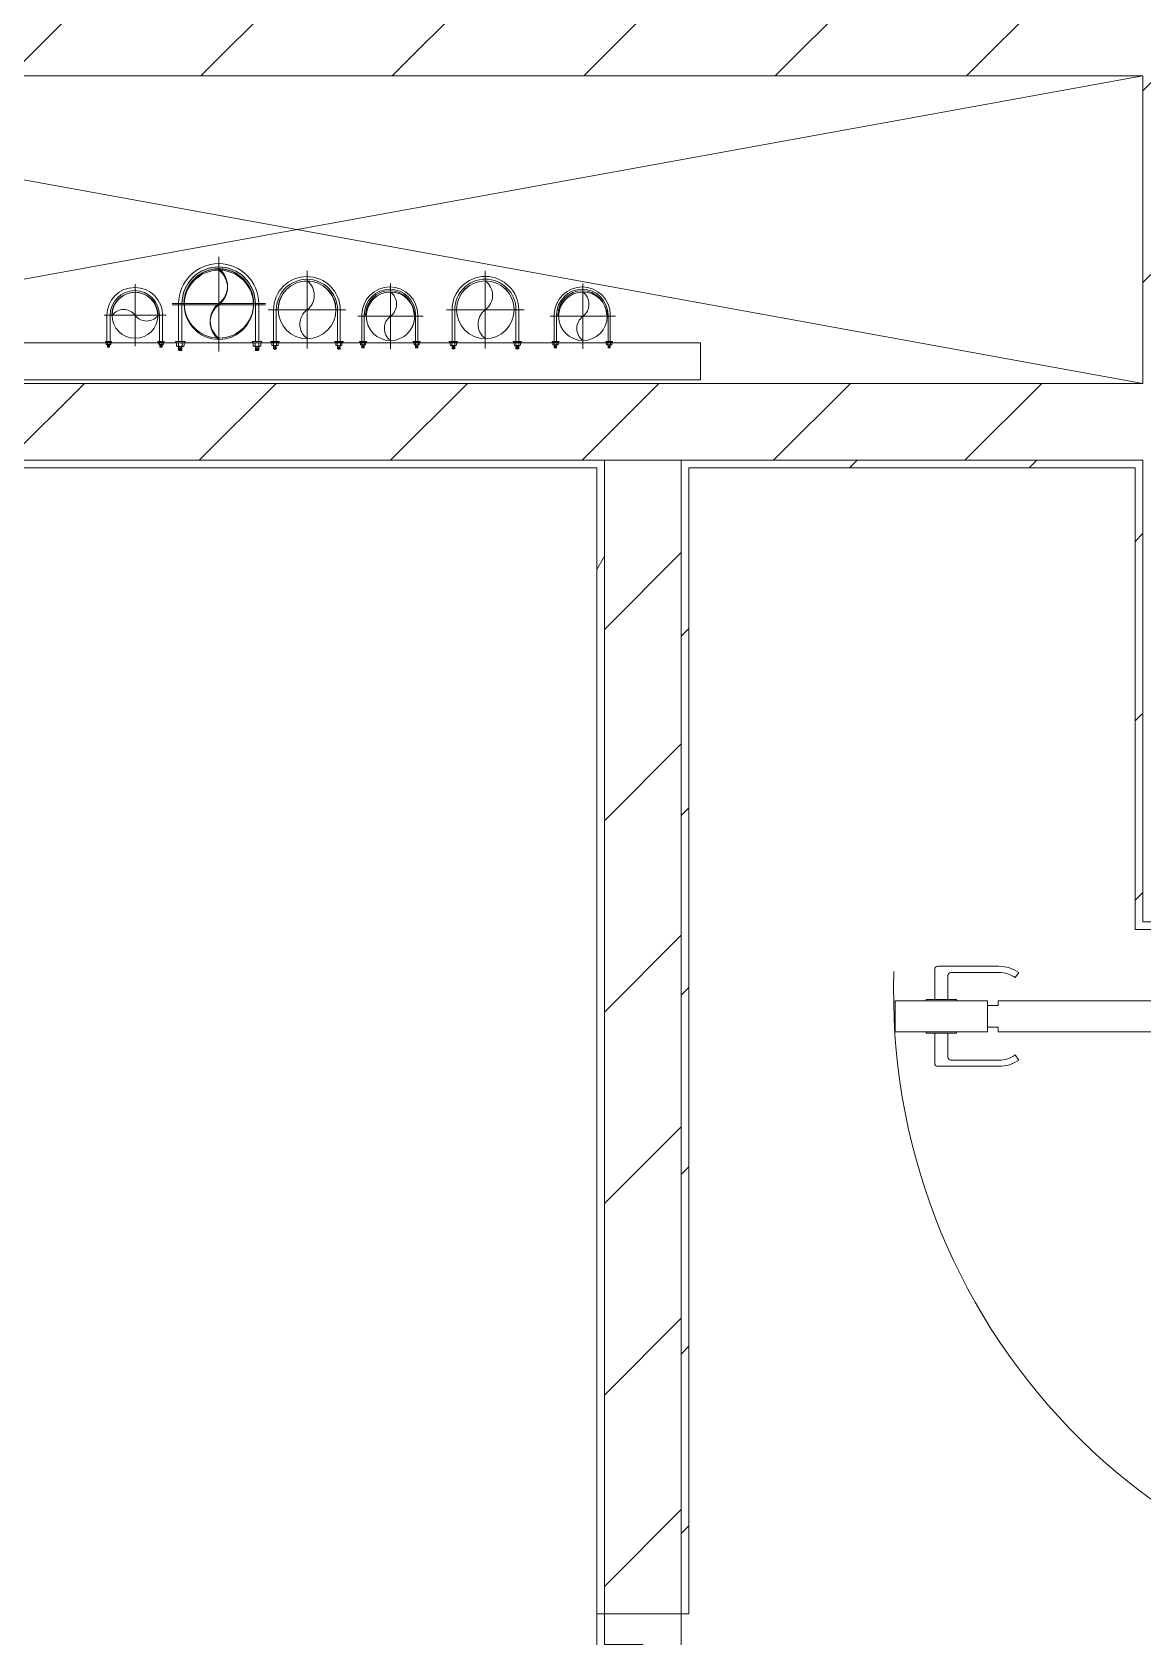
# Model space of a CAD drawing. Header units: millimetres. Extents: x -24439 to 198341, y -52871 to 149926.
# Drawn here: x 84334 to 85778, y 29507 to 31594 of the extents above; entities that cross this region are included whole.
import ezdxf

# ---------------------------------------------------------------- set-up
doc = ezdxf.new("R2010")
doc.units = ezdxf.units.MM
doc.linetypes.add('IMPORT-CENTER _3_', pattern=[10.16, 6.35, -1.27, 1.27, -1.27])
for name, color, linetype, lineweight in [('0-1', 7, 'Continuous', 5), ('0-2', 9, 'Continuous', 9), ('A-DETL-GENF-1', 9, 'Continuous', 9), ('A-DOOR-1', 9, 'Continuous', 9), ('A-WALL-1', 253, 'Continuous', 18), ('A-WALL-2', 9, 'Continuous', 9), ('A-WALL-3', 113, 'Continuous', 18), ('A-WALL-PATT-1', 10, 'Continuous', 9), ('A-WALL-PATT-2', 9, 'Continuous', 9), ('A-WALL-PATT-3', 111, 'Continuous', 9), ('G-IMPT', 8, 'Continuous', 9), ('G-IMPT-2', 8, 'IMPORT-CENTER _3_', 9), ('I-WALL-1', 253, 'Continuous', 18), ('I-WALL-2', 9, 'Continuous', 9), ('M-EQPM', 50, 'Continuous', 9)]:
    doc.layers.add(name, color=color, linetype=linetype, lineweight=lineweight)
pattern_1 = [(45, (0, 0), (-124.4508, 124.4508), [])]
pattern_2 = [(45, (0, 0), (-116.67262, 116.67262), [])]
pattern_3 = [(0, (0, 0), (894.08, 223.52), [73.762, -596.798, 73.762, -596.798, -3576.32]), (0, (0, 0), (894.08, 223.52), [-1341.12, 73.762, -1267.358, 73.762, -596.798, -1564.64]), (0, (0, 0), (894.08, 223.52), [-3352.8, 73.762, -373.278, 73.762, -1043.838]), (120, (335.28, 111.76), (-640.614, 662.536), [73.762, -596.798, 73.762, -4173.118]), (120, (335.28, 111.76), (-640.614, 662.536), [-744.322, -596.798, 73.762, -1267.358, -2235.2]), (120, (335.28, 111.76), (-640.614, 662.536), [-2682.24, 73.762, -596.798, 73.762, -1490.878]), (120, (335.28, 111.76), (-640.614, 662.536), [-3426.562, -373.278, 73.762, -1043.838]), (240, (447.04, 558.8), (-253.466, -886.056), [73.762, -596.798, 73.762, -4173.118]), (240, (447.04, 558.8), (-253.466, -886.056), [-744.322, -596.798, 73.762, -1267.358, -2235.2]), (240, (447.04, 558.8), (-253.466, -886.056), [-2682.24, 73.762, -596.798, 73.762, -1490.878]), (240, (447.04, 558.8), (-253.466, -886.056), [-3426.562, -373.278, 73.762, -1043.838])]

# ---------------------------------------------------------------- blocks, each defined once
blk = doc.blocks.new('DOOR_CW_01 CANH MO-PANEL KINH - DIW_01-900x2200-CỬA GỖ VÂN LAMINATE-553375-TKCS_MB ĐỊNH VỊ CAO ĐỘ THIẾT KẾ')
at = {"layer": 'A-DETL-GENF-1'}
for p, q in [((-397, -182), (-397, -62)), ((-397, -62), (-357, -62)), ((-357, -62), (-357, -182)), ((-357, -182), (-397, -182)), ((-391, -196), (-391, -182)), ((-391, -182), (-363, -182)), ((-363, -182), (-363, -196)), ((-397, -196), (-391, -196)), ((-397, -738), (-397, -196)), ((-357, -196), (-363, -196)), ((-357, -196), (-357, -738)), ((-433.9, -711.2), (-427.3, -715.8)), ((-320.1, -711.2), (-326.7, -715.8)), ((-442, -737), (-442, -816.5)), ((-434, -799.5), (-434, -737)), ((-397, -738), (-391, -738)), ((-391, -752), (-391, -738)), ((-357, -738), (-363, -738)), ((-363, -738), (-363, -752)), ((-320, -799.5), (-320, -737)), ((-312, -737), (-312, -816.5)), ((-357, -752), (-397, -752)), ((-397, -752), (-397, -872)), ((-363, -752), (-391, -752)), ((-357, -872), (-357, -752)), ((-399, -792.2), (-399, -831.8)), ((-397, -792.2), (-399, -792.2)), ((-397, -792.2), (-397, -831.8)), ((-357, -792.2), (-357, -831.8)), ((-357, -792.2), (-355, -792.2)), ((-355, -792.2), (-355, -831.8)), ((-399, -803.5), (-430, -803.5)), ((-355, -803.5), (-324, -803.5)), ((-399, -820.5), (-438, -820.5)), ((-399, -831.8), (-397, -831.8)), ((-355, -831.8), (-357, -831.8)), ((-355, -820.5), (-316, -820.5)), ((-397, -872), (-357, -872))]:
    blk.add_line(p, q, dxfattribs=at)
blk.add_circle((-407, -60), 10, dxfattribs=at)
for centre, radius, start, end in [((-407, -60), 814, 268, 0), ((-397, -737), 45, 145, 180), ((-397, -737), 37, 145, 180), ((-357, -737), 37, 0, 35), ((-357, -737), 45, 360, 35), ((-430, -799.5), 4, 180, 270), ((-324, -799.5), 4, 270, 0), ((-438, -816.5), 4, 180, 270), ((-316, -816.5), 4, 270, 0)]:
    blk.add_arc(centre, radius, start, end, dxfattribs=at)
at = {"layer": 'A-DOOR-1'}
for p, q in [((-450, -50), (-450, 50)), ((-450, 50), (-400, 50)), ((-400, 50), (-400, 0)), ((400, 0), (400, 50)), ((400, 50), (450, 50)), ((450, 50), (450, -50)), ((-410, 0), (-410, -50)), ((-400, 0), (-410, 0)), ((410, 0), (400, 0)), ((410, -50), (410, 0)), ((-410, -50), (-450, -50)), ((-407, -50), (-382, -50)), ((450, -50), (410, -50))]:
    blk.add_line(p, q, dxfattribs=at)
blk = doc.blocks.new('DOOR_CW_01 CANH MO-PANEL KINH - DIG_02-800x2200-CỬA NHÔM KÍNH-400864-TKCS_MB ĐỊNH VỊ CAO ĐỘ THIẾT KẾ')
at = {"layer": 'A-DETL-GENF-1'}
for p, q in [((-347, 772), (-307, 772)), ((-347, 652), (-347, 772)), ((-307, 772), (-307, 652)), ((-349, 731.8), (-347, 731.8)), ((-349, 692.2), (-349, 731.8)), ((-347, 692.2), (-347, 731.8)), ((-307, 692.2), (-307, 731.8)), ((-305, 731.8), (-307, 731.8)), ((-305, 692.2), (-305, 731.8)), ((-392, 637), (-392, 716.5)), ((-349, 720.5), (-388, 720.5)), ((-305, 720.5), (-266, 720.5)), ((-262, 637), (-262, 716.5)), ((-384, 699.5), (-384, 637)), ((-349, 703.5), (-380, 703.5)), ((-347, 692.2), (-349, 692.2)), ((-307, 692.2), (-305, 692.2)), ((-305, 703.5), (-274, 703.5)), ((-270, 699.5), (-270, 637)), ((-307, 652), (-347, 652)), ((-313, 652), (-341, 652)), ((-341, 652), (-341, 638)), ((-313, 638), (-313, 652)), ((-347, 638), (-341, 638)), ((-347, 638), (-347, 196)), ((-307, 638), (-313, 638)), ((-307, 196), (-307, 638)), ((-383.9, 611.2), (-377.3, 615.8)), ((-270.1, 611.2), (-276.7, 615.8)), ((-347, 196), (-341, 196)), ((-341, 196), (-341, 182)), ((-307, 196), (-313, 196)), ((-313, 182), (-313, 196)), ((-307, 182), (-347, 182)), ((-347, 182), (-347, 62)), ((-341, 182), (-313, 182)), ((-307, 62), (-307, 182)), ((-347, 62), (-307, 62))]:
    blk.add_line(p, q, dxfattribs=at)
blk.add_circle((-357, 60), 10, dxfattribs=at)
for centre, radius, start, end in [((-357, 60), 714, 360, 92), ((-388, 716.5), 4, 90, 180), ((-266, 716.5), 4, 0, 90), ((-380, 699.5), 4, 90, 180), ((-274, 699.5), 4, 0, 90), ((-347, 637), 45, 180, 215), ((-347, 637), 37, 180, 215), ((-307, 637), 37, 325, 0), ((-307, 637), 45, 325, 0)]:
    blk.add_arc(centre, radius, start, end, dxfattribs=at)
at = {"layer": 'A-DOOR-1'}
for p, q in [((-360, 50), (-400, 50)), ((-400, 50), (-400, -50)), ((-360, 0), (-360, 50)), ((-357, 50), (-332, 50)), ((400, 50), (360, 50)), ((360, 50), (360, 0)), ((400, -50), (400, 50)), ((-350, 0), (-360, 0)), ((-350, -50), (-350, 0)), ((360, 0), (350, 0)), ((350, 0), (350, -50)), ((-400, -50), (-350, -50)), ((350, -50), (400, -50))]:
    blk.add_line(p, q, dxfattribs=at)
blk = doc.blocks.new('NCV_TKTC_TANG 1_rvt-1-TKCS_MB ĐỊNH VỊ CAO ĐỘ THIẾT KẾ')
at = {"layer": 'A-WALL-PATT-1'}
h = blk.add_hatch(dxfattribs=at)
h.set_pattern_fill('FP_4', color=256, style=0, pattern_type=2)
h.set_pattern_definition(pattern_3)
h.paths.add_polyline_path([(85067.6, 31026.9), (85077.6, 31026.9), (85077.6, 31036.9), (83577.6, 31036.9), (83577.6, 31026.9), (84639, 31026.9)])
h = blk.add_hatch(dxfattribs=at)
h.set_pattern_fill('FP_2', color=256, style=0, pattern_type=2)
h.set_pattern_definition(pattern_1)
h.paths.add_polyline_path([(85177.6, 28636.9), (85177.6, 28736.9), (85077.6, 28736.9), (85077.6, 28636.9)])
h.paths.add_polyline_path([(85077.6, 29536.9), (85177.6, 29536.9), (85177.6, 31036.9), (85077.6, 31036.9), (85077.6, 30008.3)])
h = blk.add_hatch(dxfattribs=at)
h.set_pattern_fill('FP_4', color=256, style=0, pattern_type=2)
h.set_pattern_definition(pattern_3)
h.paths.add_polyline_path([(85067.6, 28646.9), (85077.6, 28646.9), (85077.6, 28736.9), (85067.6, 28736.9), (85067.6, 28728.9)])
h.paths.add_polyline_path([(85077.6, 29536.9), (85077.6, 31026.9), (85067.6, 31026.9), (85067.6, 29536.9)])
at = {"layer": 'A-WALL-PATT-2'}
h = blk.add_hatch(dxfattribs=at)
h.set_pattern_fill('FP_3', color=256, style=0, pattern_type=2)
h.set_pattern_definition(pattern_2)
h.paths.add_polyline_path([(85177.6, 28526.9), (85187.6, 28526.9), (85187.6, 28736.9), (85177.6, 28736.9), (85177.6, 28536.9)])
h.paths.add_polyline_path([(85187.6, 29536.9), (85187.6, 31036.9), (85177.6, 31036.9), (85177.6, 29536.9)])
h = blk.add_hatch(dxfattribs=at)
h.set_pattern_fill('FP_3', color=256, style=0, pattern_type=2)
h.set_pattern_definition(pattern_2)
h.paths.add_polyline_path([(85777.6, 31026.9), (85777.6, 31036.9), (85187.6, 31036.9), (85187.6, 31026.9), (85767.6, 31026.9)])
h = blk.add_hatch(dxfattribs=at)
h.set_pattern_fill('FP_3', color=256, style=0, pattern_type=2)
h.set_pattern_definition(pattern_2)
h.paths.add_polyline_path([(85777.6, 30426.9), (85777.6, 31026.9), (85767.6, 31026.9), (85767.6, 30426.9)])
h = blk.add_hatch(dxfattribs=at)
h.set_pattern_fill('FP_3', color=256, style=0, pattern_type=2)
h.set_pattern_definition(pattern_2)
h.paths.add_polyline_path([(85849.5, 30426.9), (86267.6, 30426.9), (86267.6, 30436.9), (85777.6, 30436.9), (85777.6, 30426.9)])
at = {"layer": 'A-WALL-1'}
for p, q in [((85177.6, 31036.9), (85077.6, 31036.9)), ((85077.6, 31036.9), (85077.6, 31026.9))]:
    blk.add_line(p, q, dxfattribs=at)
at = {"layer": 'A-WALL-2'}
for p, q in [((85177.6, 29536.9), (85177.6, 31036.9)), ((85177.6, 31036.9), (85177.6, 29536.9)), ((85077.6, 31026.9), (85077.6, 29536.9)), ((85077.6, 29536.9), (85077.6, 31026.9))]:
    blk.add_line(p, q, dxfattribs=at)
at = {"layer": 'I-WALL-1'}
for p, q in [((85077.6, 31036.9), (83577.6, 31036.9)), ((85077.6, 31026.9), (85077.6, 31036.9)), ((85187.6, 31036.9), (85177.6, 31036.9)), ((85777.6, 31036.9), (85187.6, 31036.9)), ((85777.6, 31026.9), (85777.6, 31036.9)), ((83587.6, 31026.9), (85067.6, 31026.9)), ((85067.6, 31026.9), (85067.6, 29536.9)), ((85187.6, 31026.9), (85767.6, 31026.9)), ((85187.6, 29536.9), (85187.6, 31026.9)), ((85767.6, 31026.9), (85767.6, 30426.9)), ((85777.6, 30436.9), (85777.6, 31026.9)), ((85767.6, 30426.9), (85777.6, 30426.9)), ((86267.6, 30436.9), (85777.6, 30436.9)), ((85777.6, 30426.9), (86267.6, 30426.9)), ((85067.6, 29536.9), (85077.6, 29536.9)), ((85177.6, 29536.9), (85187.6, 29536.9))]:
    blk.add_line(p, q, dxfattribs=at)
at = {"layer": 'I-WALL-2'}
blk.add_line((85067.6, 28736.9), (85067.6, 29536.9), dxfattribs=at)
at = {"layer": 'A-DOOR-1'}
for name, p, rotation in [('DOOR_CW_01 CANH MO-PANEL KINH - DIW_01-900x2200-CỬA GỖ VÂN LAMINATE-553375-TKCS_MB ĐỊNH VỊ CAO ĐỘ THIẾT KẾ', (86327.6, 29936.9), 269.9999999999999), ('DOOR_CW_01 CANH MO-PANEL KINH - DIG_02-800x2200-CỬA NHÔM KÍNH-400864-TKCS_MB ĐỊNH VỊ CAO ĐỘ THIẾT KẾ', (85127.6, 29136.9), 90)]:
    blk.add_blockref(name, p, dxfattribs=dict(at, rotation=rotation))
blk = doc.blocks.new('TKTC_XREF_251221_MB TANG 1 - TKTC_XREF_260130_MB TANG 1_dwg_CUM U_DN150-4202127-TKCS_MB ĐỊNH VỊ CAO ĐỘ THIẾT KẾ')
at = {"layer": 'G-IMPT'}
blk.add_hatch(color=256, dxfattribs=at).paths.add_polyline_path([(445976.8, 374014), (445999.8, 374010.9), (446021.3, 374002), (446039.7, 373987.9), (446053.8, 373969.5), (446062.7, 373948), (446065.8, 373925), (446062.7, 373901.9), (446053.8, 373880.5), (446039.7, 373862), (446021.3, 373847.9), (445999.8, 373839), (445976.8, 373836), (445976.8, 373841), (445998.5, 373843.8), (446018.8, 373852.2), (446036.2, 373865.6), (446049.5, 373883), (446057.9, 373903.2), (446060.8, 373925), (446057.9, 373946.7), (446049.5, 373967), (446036.2, 373984.4), (446018.8, 373997.7), (445998.5, 374006.1), (445976.8, 374009)])
for p, q in [((445862.8, 374015.5), (445862.8, 374020.5)), ((445866.7, 374015.5), (445866.7, 374020.5)), ((445869.7, 374015.5), (445869.7, 374020.5)), ((445872.8, 374011.2), (445872.8, 374024.7)), ((445881.8, 374022.5), (445874.3, 374022.5)), ((445881.8, 374013.5), (445874.3, 374013.5)), ((445884.8, 374022), (445976.8, 374022)), ((445862.8, 373834.5), (445862.8, 373829.5)), ((445866.7, 373834.5), (445866.7, 373829.5)), ((445869.7, 373834.5), (445869.7, 373829.5)), ((445872.8, 373838.7), (445872.8, 373825.2)), ((445881.8, 373836.5), (445874.3, 373836.5)), ((445881.8, 373827.5), (445874.3, 373827.5)), ((445884.8, 373828), (445976.8, 373828))]:
    blk.add_line(p, q, dxfattribs=at)
at = {"layer": 'G-IMPT', "flags": 128}
for points in [[(445872.8, 374014), (445864.3, 374014), (445864.3, 374022), (445872.8, 374022)], [(445874.3, 374027), (445881.8, 374027), (445881.8, 374009), (445874.3, 374009)], [(445881.8, 374009), (445881.8, 374006), (445884.8, 374006), (445884.8, 374030), (445881.8, 374030), (445881.8, 374027)], [(445884.8, 374014), (445976.8, 374014), (445976.8, 374009)], [(445874.3, 373823), (445881.8, 373823), (445881.8, 373841), (445874.3, 373841)], [(445881.8, 373841), (445881.8, 373844), (445884.8, 373844), (445884.8, 373820), (445881.8, 373820), (445881.8, 373823)], [(445884.8, 373836), (445976.8, 373836), (445976.8, 373841)], [(445872.8, 373836), (445864.3, 373836), (445864.3, 373828), (445872.8, 373828)]]:
    blk.add_lwpolyline(points, dxfattribs=at)
at = {"layer": 'G-IMPT'}
for centre, radius, start, end in [((445864.3, 374020.5), 1.5, 90, 180), ((445864.3, 374015.5), 1.5, 180, 270), ((445875.2, 374024.7), 2.44, 112.6199, 247.3801), ((445880.3, 374018), 7.5, 143.1301, 216.8699), ((445875.2, 374011.2), 2.44, 112.6199, 247.3801), ((445976.8, 373925), 97, 270, 90), ((445976.8, 373925), 89, 270, 90), ((445976.8, 373925), 84, 270, 90), ((445875.2, 373838.7), 2.44, 112.6199, 247.3801), ((445864.3, 373834.5), 1.5, 90, 180), ((445864.3, 373829.5), 1.5, 180, 270), ((445880.3, 373832), 7.5, 143.1301, 216.8699), ((445875.2, 373825.2), 2.44, 112.6199, 247.3801)]:
    blk.add_arc(centre, radius, start, end, dxfattribs=at)
blk = doc.blocks.new('TKTC_XREF_251221_MB TANG 1 - TKTC_XREF_260130_MB TANG 1_dwg_CUM U_DN150-V277-TKCS_MB ĐỊNH VỊ CAO ĐỘ THIẾT KẾ')
at = {"layer": 'G-IMPT'}
for p, q in [((445862.8, 374015.5), (445862.8, 374020.5)), ((445866.7, 374015.5), (445866.7, 374020.5)), ((445869.7, 374015.5), (445869.7, 374020.5)), ((445872.8, 374011.2), (445872.8, 374024.7)), ((445881.8, 374022.5), (445874.3, 374022.5)), ((445881.8, 374013.5), (445874.3, 374013.5)), ((445884.8, 374022), (445976.8, 374022)), ((445862.8, 373834.5), (445862.8, 373829.5)), ((445866.7, 373834.5), (445866.7, 373829.5)), ((445869.7, 373834.5), (445869.7, 373829.5)), ((445872.8, 373838.7), (445872.8, 373825.2)), ((445881.8, 373836.5), (445874.3, 373836.5)), ((445881.8, 373827.5), (445874.3, 373827.5)), ((445884.8, 373828), (445976.8, 373828))]:
    blk.add_line(p, q, dxfattribs=at)
at = {"layer": 'G-IMPT', "flags": 128}
for points in [[(445881.8, 374009), (445881.8, 374006), (445884.8, 374006), (445884.8, 374030), (445881.8, 374030), (445881.8, 374027)], [(445872.8, 374014), (445864.3, 374014), (445864.3, 374022), (445872.8, 374022)], [(445874.3, 374027), (445881.8, 374027), (445881.8, 374009), (445874.3, 374009)], [(445884.8, 374014), (445976.8, 374014), (445976.8, 374009)], [(445874.3, 373823), (445881.8, 373823), (445881.8, 373841), (445874.3, 373841)], [(445881.8, 373841), (445881.8, 373844), (445884.8, 373844), (445884.8, 373820), (445881.8, 373820), (445881.8, 373823)], [(445884.8, 373836), (445976.8, 373836), (445976.8, 373841)], [(445872.8, 373836), (445864.3, 373836), (445864.3, 373828), (445872.8, 373828)]]:
    blk.add_lwpolyline(points, dxfattribs=at)
at = {"layer": 'G-IMPT'}
for centre, radius, start, end in [((445864.3, 374020.5), 1.5, 90, 180), ((445864.3, 374015.5), 1.5, 180, 270), ((445875.2, 374024.7), 2.44, 112.6199, 247.3801), ((445880.3, 374018), 7.5, 143.1301, 216.8699), ((445875.2, 374011.2), 2.44, 112.6199, 247.3801), ((445976.8, 373925), 97, 270, 90), ((445976.8, 373925), 89, 270, 90), ((445976.8, 373925), 84, 270, 90), ((445875.2, 373838.7), 2.44, 112.6199, 247.3801), ((445864.3, 373834.5), 1.5, 90, 180), ((445864.3, 373829.5), 1.5, 180, 270), ((445880.3, 373832), 7.5, 143.1301, 216.8699), ((445875.2, 373825.2), 2.44, 112.6199, 247.3801)]:
    blk.add_arc(centre, radius, start, end, dxfattribs=at)
blk = doc.blocks.new('TKTC_XREF_251221_MB TANG 1 - TKTC_XREF_260130_MB TANG 1_dwg_CUM U_DN100-V278-TKCS_MB ĐỊNH VỊ CAO ĐỘ THIẾT KẾ')
at = {"layer": 'G-IMPT'}
for p, q in [((-79.1, 66.6), (-79.1, 63.4)), ((-76.6, 66.6), (-76.6, 63.4)), ((-74.6, 66.6), (-74.6, 63.4)), ((-72.7, 69.3), (-72.7, 60.7)), ((-66.9, 67.9), (-71.7, 67.9)), ((-66.9, 62.1), (-71.7, 62.1)), ((-65, 69), (0, 69)), ((-79.1, -63.4), (-79.1, -66.6)), ((-76.6, -63.4), (-76.6, -66.6)), ((-74.6, -63.4), (-74.6, -66.6)), ((-72.7, -60.7), (-72.7, -69.3)), ((-66.9, -62.1), (-71.7, -62.1)), ((-66.9, -67.9), (-71.7, -67.9)), ((-65, -69), (0, -69))]:
    blk.add_line(p, q, dxfattribs=at)
at = {"layer": 'G-IMPT', "flags": 128}
for points in [[(-72.7, 67.6), (-78.1, 67.6), (-78.1, 62.4), (-72.7, 62.4)], [(-71.7, 59.2), (-66.9, 59.2), (-66.9, 70.8), (-71.7, 70.8)], [(-66.9, 70.8), (-66.9, 72.7), (-65, 72.7), (-65, 57.3), (-66.9, 57.3), (-66.9, 59.2)], [(-65, 61), (0, 61), (0, 57)], [(-72.7, -62.4), (-78.1, -62.4), (-78.1, -67.6), (-72.7, -67.6)], [(-71.7, -70.8), (-66.9, -70.8), (-66.9, -59.2), (-71.7, -59.2)], [(-66.9, -59.2), (-66.9, -57.3), (-65, -57.3), (-65, -72.7), (-66.9, -72.7), (-66.9, -70.8)], [(-65, -61), (0, -61), (0, -57)]]:
    blk.add_lwpolyline(points, dxfattribs=at)
at = {"layer": 'G-IMPT'}
for centre, radius, start, end in [((-78.1, 66.6), 0.96, 90, 180), ((-78.1, 63.4), 0.96, 180, 270), ((-71.1, 69.3), 1.56, 112.6199, 247.3801), ((-67.9, 65), 4.8, 143.1301, 216.8699), ((-71.1, 60.7), 1.56, 112.6199, 247.3801), ((0, 0), 69, 270, 90), ((0, 0), 61, 270, 90), ((0, 0), 57, 270, 90), ((-78.1, -63.4), 0.96, 90, 180), ((-78.1, -66.6), 0.96, 180, 270), ((-71.1, -60.7), 1.56, 112.6199, 247.3801), ((-67.9, -65), 4.8, 143.1301, 216.8699), ((-71.1, -69.3), 1.56, 112.6199, 247.3801)]:
    blk.add_arc(centre, radius, start, end, dxfattribs=at)
blk = doc.blocks.new('TKTC_XREF_251221_MB TANG 1 - TKTC_XREF_260130_MB TANG 1_dwg_$cc-4202121-TKCS_MB ĐỊNH VỊ CAO ĐỘ THIẾT KẾ')
at = {"layer": 'G-IMPT'}
blk.add_circle((0, 0), 0.5, dxfattribs=at)
for centre, radius, start, end in [((0, 0), 0.5, 90, 270), ((0.188, 0.25), 0.313, 126.8699, 233.1301), ((-0.188, -0.25), 0.313, 306.8699, 53.1301)]:
    blk.add_arc(centre, radius, start, end, dxfattribs=at)
at = {"layer": 'G-IMPT-2'}
for p, q in [((0, -0.673), (0, 0.673)), ((-0.673, 0), (0.673, 0))]:
    blk.add_line(p, q, dxfattribs=at)
blk = doc.blocks.new('TKTC_XREF_251221_MB TANG 1 - TKTC_XREF_260130_MB TANG 1_dwg_$cc-4202128-TKCS_MB ĐỊNH VỊ CAO ĐỘ THIẾT KẾ')
at = {"layer": 'G-IMPT'}
blk.add_circle((0, 0), 0.5, dxfattribs=at)
for centre, radius, start, end in [((0, 0), 0.5, 90, 270), ((0.188, 0.25), 0.313, 126.8699, 233.1301), ((-0.188, -0.25), 0.313, 306.8699, 53.1301)]:
    blk.add_arc(centre, radius, start, end, dxfattribs=at)
at = {"layer": 'G-IMPT-2'}
for p, q in [((0, -0.673), (0, 0.673)), ((-0.673, 0), (0.673, 0))]:
    blk.add_line(p, q, dxfattribs=at)
blk = doc.blocks.new('TKTC_XREF_251221_MB TANG 1 - TKTC_XREF_260130_MB TANG 1_dwg-4202109-TKCS_MB ĐỊNH VỊ CAO ĐỘ THIẾT KẾ')
at = {"layer": 'G-IMPT', "flags": 128}
blk.add_lwpolyline([(-119499.2, -370207.2), (-119499.2, -370157.2), (-117949, -370157.2), (-117949, -370205.3), (-119499.2, -370205.3)], dxfattribs=at)
at = {"extrusion": (0, 0, -1)}
for name, p, xscale, yscale, zscale, rotation in [('TKTC_XREF_251221_MB TANG 1 - TKTC_XREF_260130_MB TANG 1_dwg_$cc-4202128-TKCS_MB ĐỊNH VỊ CAO ĐỘ THIẾT KẾ', (118575.3, -370107.5), 90.07930181379496, 90.07930181379496, -90.07930181379496, 180), ('TKTC_XREF_251221_MB TANG 1 - TKTC_XREF_260130_MB TANG 1_dwg_$cc-4202128-TKCS_MB ĐỊNH VỊ CAO ĐỘ THIẾT KẾ', (118575.2, -370105.8), 90.07930181379496, 90.07930181379496, -90.07930181379496, 180), ('TKTC_XREF_251221_MB TANG 1 - TKTC_XREF_260130_MB TANG 1_dwg_CUM U_DN150-4202127-TKCS_MB ĐỊNH VỊ CAO ĐỘ THIẾT KẾ', (319069, -609232.6), 0.5361863203273853, 0.5361863203273853, -0.5361863203273853, 90.00000000000001), ('TKTC_XREF_251221_MB TANG 1 - TKTC_XREF_260130_MB TANG 1_dwg_CUM U_DN150-4202127-TKCS_MB ĐỊNH VỊ CAO ĐỘ THIẾT KẾ', (319069, -609232.6), 0.5361863203273853, 0.5361863203273853, -0.5361863203273853, 90.00000000000001), ('TKTC_XREF_251221_MB TANG 1 - TKTC_XREF_260130_MB TANG 1_dwg_$cc-4202128-TKCS_MB ĐỊNH VỊ CAO ĐỘ THIẾT KẾ', (118460.6, -370114), 75.06608484482913, 75.06608484482913, -75.06608484482913, 180), ('TKTC_XREF_251221_MB TANG 1 - TKTC_XREF_260130_MB TANG 1_dwg_$cc-4202128-TKCS_MB ĐỊNH VỊ CAO ĐỘ THIẾT KẾ', (118460.6, -370114), 75.06608484482913, 75.06608484482913, -75.06608484482913, 180), ('TKTC_XREF_251221_MB TANG 1 - TKTC_XREF_260130_MB TANG 1_dwg_CUM U_DN150-V277-TKCS_MB ĐỊNH VỊ CAO ĐỘ THIẾT KẾ', (285538.7, -569386.4), 0.4468219336061545, 0.4468219336061545, -0.4468219336061545, 90.00000000000001), ('TKTC_XREF_251221_MB TANG 1 - TKTC_XREF_260130_MB TANG 1_dwg_CUM U_DN150-V277-TKCS_MB ĐỊNH VỊ CAO ĐỘ THIẾT KẾ', (285538.7, -569386.4), 0.4468219336061545, 0.4468219336061545, -0.4468219336061545, 90.00000000000001), ('TKTC_XREF_251221_MB TANG 1 - TKTC_XREF_260130_MB TANG 1_dwg_$cc-4202128-TKCS_MB ĐỊNH VỊ CAO ĐỘ THIẾT KẾ', (118228.9, -370114), 75.06608484482913, 75.06608484482913, -75.06608484482913, 180), ('TKTC_XREF_251221_MB TANG 1 - TKTC_XREF_260130_MB TANG 1_dwg_CUM U_DN150-V277-TKCS_MB ĐỊNH VỊ CAO ĐỘ THIẾT KẾ', (285306.7, -569386.2), 0.4468219336061545, 0.4468219336061545, -0.4468219336061545, 90.00000000000001), ('TKTC_XREF_251221_MB TANG 1 - TKTC_XREF_260130_MB TANG 1_dwg_$cc-4202121-TKCS_MB ĐỊNH VỊ CAO ĐỘ THIẾT KẾ', (118684.2, -370121.2), 59.85000000000383, 59.85000000000383, -59.85000000000383, 269.9990086637468), ('TKTC_XREF_251221_MB TANG 1 - TKTC_XREF_260130_MB TANG 1_dwg_CUM U_DN100-V278-TKCS_MB ĐỊNH VỊ CAO ĐỘ THIẾT KẾ', (118684.6, -370121.2), 0.5250000000000002, 0.5250000000000002, -0.5250000000000002, 90.00099133829461), ('TKTC_XREF_251221_MB TANG 1 - TKTC_XREF_260130_MB TANG 1_dwg_$cc-4202128-TKCS_MB ĐỊNH VỊ CAO ĐỘ THIẾT KẾ', (118352.2, -370122.5), 63.05551126965647, 63.05551126965647, -63.05551126965647, 180), ('TKTC_XREF_251221_MB TANG 1 - TKTC_XREF_260130_MB TANG 1_dwg_CUM U_DN150-V277-TKCS_MB ĐỊNH VỊ CAO ĐỘ THIẾT KẾ', (258698.4, -537509.4), 0.3753304242291697, 0.3753304242291697, -0.3753304242291697, 90.00000000000001), ('TKTC_XREF_251221_MB TANG 1 - TKTC_XREF_260130_MB TANG 1_dwg_$cc-4202128-TKCS_MB ĐỊNH VỊ CAO ĐỘ THIẾT KẾ', (118102, -370122.5), 63.05551126965647, 63.05551126965647, -63.05551126965647, 180), ('TKTC_XREF_251221_MB TANG 1 - TKTC_XREF_260130_MB TANG 1_dwg_CUM U_DN150-V277-TKCS_MB ĐỊNH VỊ CAO ĐỘ THIẾT KẾ', (258448.2, -537509.4), 0.3753304242291697, 0.3753304242291697, -0.3753304242291697, 90.00000000000001)]:
    blk.add_blockref(name, p, dxfattribs=dict(at, xscale=xscale, yscale=yscale, zscale=zscale, rotation=rotation))
blk = doc.blocks.new('TKTC_XREF_251221_MB TANG 1 - TKTC_XREF_251221_MB TANG 1-2038492-TKCS_MB ĐỊNH VỊ CAO ĐỘ THIẾT KẾ')
blk.add_blockref('TKTC_XREF_251221_MB TANG 1 - TKTC_XREF_260130_MB TANG 1_dwg-4202109-TKCS_MB ĐỊNH VỊ CAO ĐỘ THIẾT KẾ', (169499.1, 384109.7))

msp = doc.modelspace()

# ---------------------------------------------------------------- hatches: boundary and pattern name
at = {"layer": 'A-WALL-PATT-3'}
h = msp.add_hatch(dxfattribs=at)
h.set_pattern_fill('FP_1', color=256, style=0, pattern_type=2)
h.set_pattern_definition(pattern_1)
h.paths.add_polyline_path([(85849.5, 31136.9), (85877.6, 31136.9), (85877.6, 33336.9), (85777.6, 33336.9), (85777.6, 31136.9)])
h = msp.add_hatch(dxfattribs=at)
h.set_pattern_fill('FP_1', color=256, style=0, pattern_type=2)
h.set_pattern_definition(pattern_1)
h.paths.add_polyline_path([(85244.2, 31536.9), (85777.6, 31536.9), (85777.6, 31636.9), (83577.6, 31636.9), (83577.6, 31536.9), (84639, 31536.9)])
h = msp.add_hatch(dxfattribs=at)
h.set_pattern_fill('FP_1', color=256, style=0, pattern_type=2)
h.set_pattern_definition(pattern_1)
h.paths.add_polyline_path([(85877.6, 31036.9), (85877.6, 31136.9), (83577.6, 31136.9), (83577.6, 31036.9), (85849.5, 31036.9)])

# ---------------------------------------------------------------- linework, layer by layer
at = {"layer": '0-2'}
for p, q in [((85777.6, 31536.9), (83702.6, 31159.7)), ((83702.6, 31514.2), (85777.6, 31136.9))]:
    msp.add_line(p, q, dxfattribs=at)
at = {"layer": 'A-WALL-3'}
for p, q in [((83577.6, 31536.9), (85777.6, 31536.9)), ((85777.6, 31536.9), (85777.6, 31136.9)), ((85777.6, 31136.9), (83577.6, 31136.9)), ((83577.6, 31036.9), (85777.7, 31036.9))]:
    msp.add_line(p, q, dxfattribs=at)

# ---------------------------------------------------------------- block references
at = {"layer": '0-1'}
msp.add_blockref('NCV_TKTC_TANG 1_rvt-1-TKCS_MB ĐỊNH VỊ CAO ĐỘ THIẾT KẾ', (0, 0), dxfattribs=at)
at = {"layer": 'M-EQPM'}
msp.add_blockref('TKTC_XREF_251221_MB TANG 1 - TKTC_XREF_251221_MB TANG 1-2038492-TKCS_MB ĐỊNH VỊ CAO ĐỘ THIẾT KẾ', (33652.6, 17236.9), dxfattribs=at)

doc.saveas('drawing.dxf')
